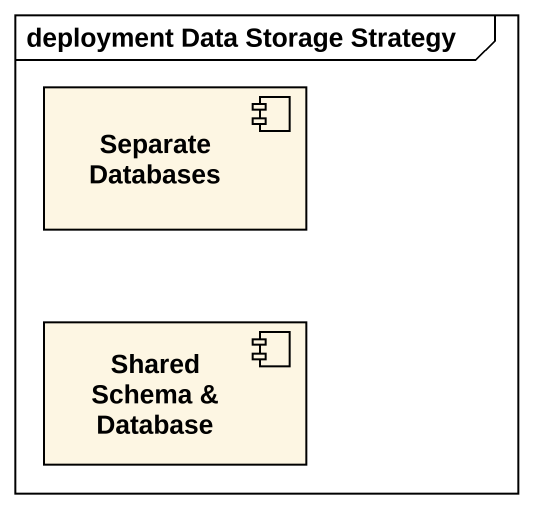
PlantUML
@startuml
mainframe deployment Data Storage Strategy
component "Separate Databases" as Separate_Databases
component "Shared Schema & Database" as Shared_Schema_Database
@enduml
